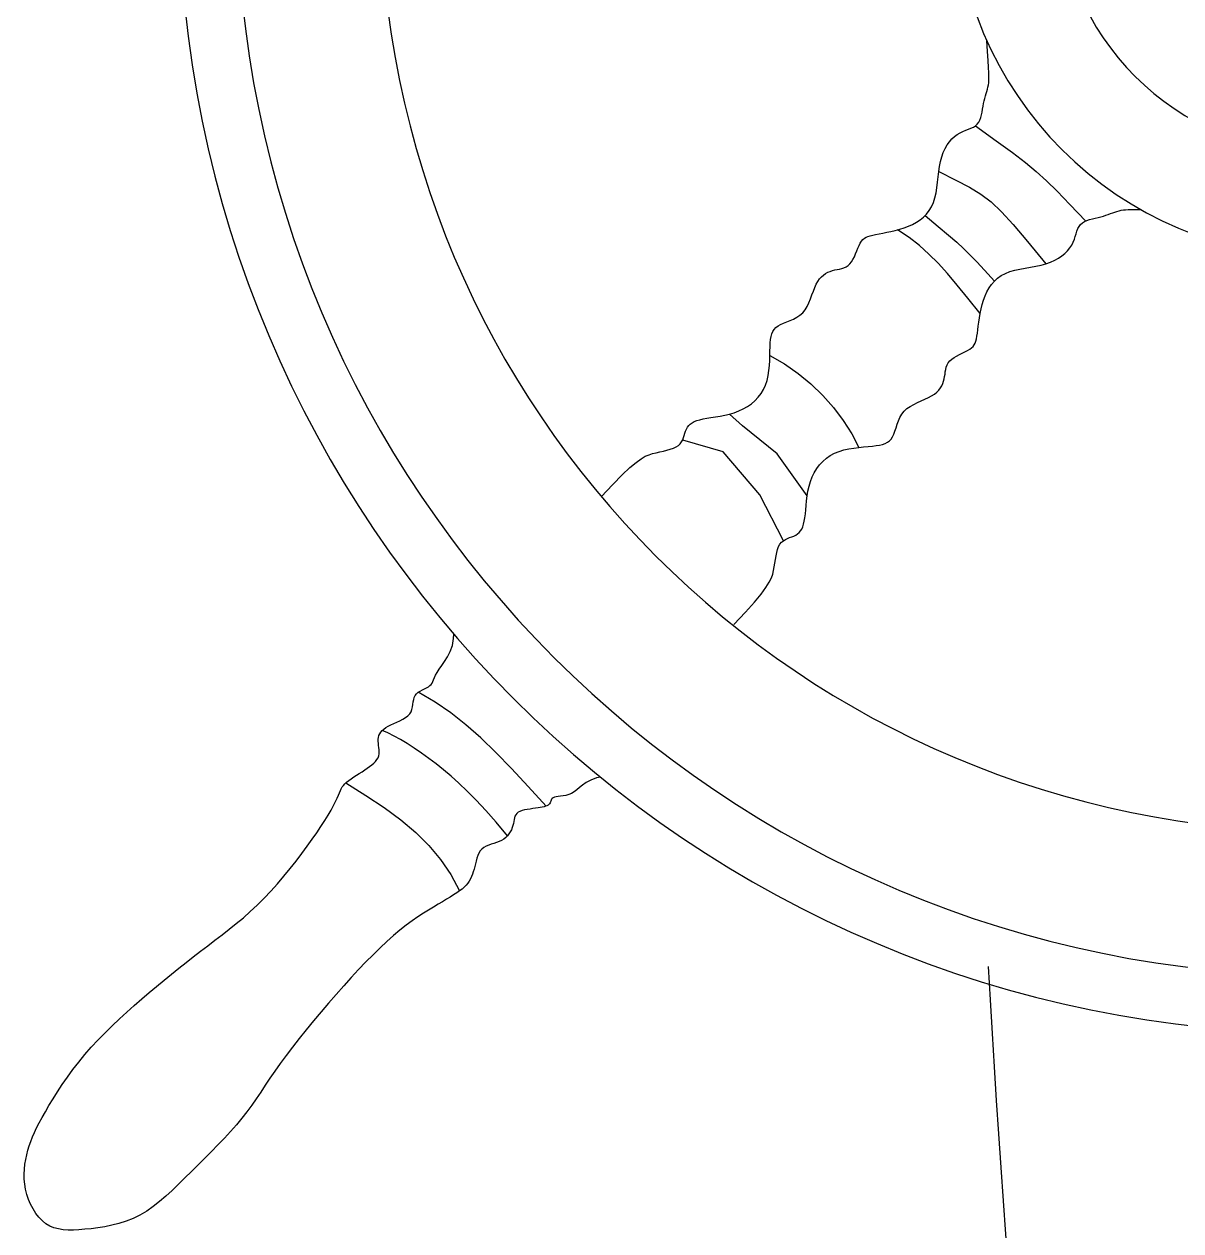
# Model space of a CAD drawing. Header units: millimetres. Extents: x -37 to 8970, y -2 to 4773.
# Drawn here: x 7579.6 to 7654.2, y 353.8 to 431.6 of the extents above; entities that cross this region are included whole.
import ezdxf

# ---------------------------------------------------------------- set-up
doc = ezdxf.new("R2010")
doc.units = ezdxf.units.MM

msp = doc.modelspace()

# ---------------------------------------------------------------- linework, layer by layer
at = {"color": 18, "true_color": 0x000000}
for p, q in [((7625.924, 405.748), (7625.083, 406.507)), ((7628.151, 403.937), (7625.924, 405.748)), ((7624.672, 404.077), (7622.079, 404.832)), ((7627.037, 401.291), (7624.672, 404.077)), ((7630.092, 401.228), (7628.151, 403.937)), ((7628.554, 398.341), (7627.037, 401.291)), ((7607.292, 392.027), (7607.299, 392.318)), ((7607.069, 391.199), (7607.208, 391.588)), ((7607.208, 391.588), (7607.292, 392.027)), ((7606.706, 390.552), (7606.896, 390.855)), ((7606.896, 390.855), (7607.069, 391.199)), ((7606.128, 389.668), (7606.224, 389.847)), ((7606.224, 389.847), (7606.353, 390.052)), ((7606.353, 390.052), (7606.519, 390.285)), ((7606.519, 390.285), (7606.706, 390.552)), ((7605.761, 388.994), (7605.838, 389.072)), ((7605.838, 389.072), (7605.898, 389.161)), ((7605.898, 389.161), (7605.948, 389.262)), ((7605.948, 389.262), (7605.998, 389.378)), ((7605.998, 389.378), (7606.055, 389.513)), ((7606.055, 389.513), (7606.128, 389.668)), ((7604.713, 388.093), (7604.753, 388.234)), ((7604.753, 388.234), (7604.813, 388.361)), ((7604.813, 388.361), (7604.901, 388.471)), ((7604.901, 388.471), (7605.011, 388.566)), ((7605.011, 388.566), (7605.137, 388.648)), ((7605.137, 388.648), (7605.272, 388.722)), ((7605.272, 388.722), (7605.409, 388.79)), ((7605.409, 388.79), (7605.541, 388.856)), ((7605.541, 388.856), (7605.66, 388.923)), ((7605.66, 388.923), (7605.761, 388.994)), ((7604.544, 387.316), (7604.602, 387.466)), ((7604.602, 387.466), (7604.64, 387.624)), ((7604.64, 387.624), (7604.665, 387.783)), ((7604.665, 387.783), (7604.687, 387.941)), ((7604.687, 387.941), (7604.713, 388.093)), ((7603.631, 386.645), (7603.826, 386.736)), ((7603.826, 386.736), (7604.013, 386.831)), ((7604.013, 386.831), (7604.186, 386.935)), ((7604.186, 386.935), (7604.337, 387.049)), ((7604.337, 387.049), (7604.458, 387.175)), ((7604.458, 387.175), (7604.544, 387.316)), ((7602.524, 385.889), (7602.594, 385.997)), ((7602.594, 385.997), (7602.684, 386.1)), ((7602.684, 386.1), (7602.793, 386.199)), ((7602.793, 386.199), (7602.924, 386.294)), ((7602.924, 386.294), (7603.075, 386.385)), ((7603.075, 386.385), (7603.248, 386.472)), ((7603.248, 386.472), (7603.436, 386.558)), ((7603.436, 386.558), (7603.631, 386.645)), ((7602.424, 385.535), (7602.44, 385.658)), ((7602.424, 385.406), (7602.424, 385.535)), ((7602.435, 385.273), (7602.424, 385.406)), ((7602.454, 385.138), (7602.435, 385.273)), ((7602.44, 385.658), (7602.473, 385.776)), ((7602.473, 385.001), (7602.454, 385.138)), ((7602.473, 385.776), (7602.524, 385.889)), ((7602.344, 384.225), (7602.415, 384.344)), ((7602.415, 384.344), (7602.463, 384.467)), ((7602.463, 384.467), (7602.489, 384.596)), ((7602.489, 384.864), (7602.473, 385.001)), ((7602.496, 384.729), (7602.489, 384.864)), ((7602.489, 384.596), (7602.496, 384.729)), ((7601.555, 383.558), (7601.72, 383.668)), ((7601.72, 383.668), (7601.875, 383.778)), ((7601.875, 383.778), (7602.016, 383.887)), ((7602.016, 383.887), (7602.142, 383.998)), ((7602.142, 383.998), (7602.252, 384.11)), ((7602.252, 384.11), (7602.344, 384.225)), ((7600.387, 382.774), (7600.525, 382.883)), ((7600.525, 382.883), (7600.679, 382.993)), ((7600.679, 382.993), (7600.846, 383.106)), ((7600.846, 383.106), (7601.022, 383.219)), ((7601.022, 383.219), (7601.202, 383.333)), ((7601.202, 383.333), (7601.381, 383.446)), ((7601.381, 383.446), (7601.555, 383.558)), ((7616.14, 382.91), (7615.844, 382.754)), ((7616.509, 383.047), (7616.14, 382.91)), ((7616.753, 383.104), (7616.509, 383.047)), ((7599.866, 381.929), (7599.932, 382.09)), ((7599.932, 382.09), (7599.99, 382.229)), ((7599.99, 382.229), (7600.046, 382.351)), ((7600.046, 382.351), (7600.107, 382.462)), ((7600.107, 382.462), (7600.179, 382.566)), ((7600.179, 382.566), (7600.271, 382.669)), ((7600.271, 382.669), (7600.387, 382.774)), ((7614.888, 382.045), (7614.709, 381.973)), ((7615.062, 382.145), (7614.888, 382.045)), ((7615.23, 382.274), (7615.062, 382.145)), ((7615.406, 382.426), (7615.23, 382.274)), ((7615.605, 382.589), (7615.406, 382.426)), ((7615.844, 382.754), (7615.605, 382.589)), ((7599.384, 380.977), (7599.546, 381.267)), ((7599.546, 381.267), (7599.679, 381.522)), ((7599.679, 381.522), (7599.784, 381.742)), ((7599.784, 381.742), (7599.866, 381.929)), ((7613.311, 381.251), (7613.225, 381.216)), ((7613.382, 381.29), (7613.311, 381.251)), ((7613.439, 381.334), (7613.382, 381.29)), ((7613.482, 381.384), (7613.439, 381.334)), ((7613.514, 381.438), (7613.482, 381.384)), ((7613.537, 381.496), (7613.514, 381.438)), ((7613.558, 381.555), (7613.537, 381.496)), ((7613.581, 381.613), (7613.558, 381.555)), ((7613.611, 381.669), (7613.581, 381.613)), ((7613.654, 381.72), (7613.611, 381.669)), ((7613.715, 381.764), (7613.654, 381.72)), ((7613.798, 381.799), (7613.715, 381.764)), ((7613.908, 381.824), (7613.798, 381.799)), ((7614.04, 381.843), (7613.908, 381.824)), ((7614.191, 381.862), (7614.04, 381.843)), ((7614.356, 381.886), (7614.191, 381.862)), ((7614.53, 381.921), (7614.356, 381.886)), ((7614.709, 381.973), (7614.53, 381.921)), ((7598.975, 380.301), (7599.193, 380.654)), ((7599.193, 380.654), (7599.384, 380.977)), ((7611.214, 380.472), (7611.189, 380.359)), ((7611.247, 380.577), (7611.214, 380.472)), ((7611.293, 380.672), (7611.247, 380.577)), ((7611.358, 380.757), (7611.293, 380.672)), ((7611.448, 380.83), (7611.358, 380.757)), ((7611.566, 380.891), (7611.448, 380.83)), ((7611.707, 380.94), (7611.566, 380.891)), ((7611.866, 380.98), (7611.707, 380.94)), ((7612.038, 381.013), (7611.866, 380.98)), ((7612.216, 381.04), (7612.038, 381.013)), ((7612.395, 381.064), (7612.216, 381.04)), ((7612.569, 381.085), (7612.395, 381.064)), ((7612.732, 381.107), (7612.569, 381.085)), ((7612.879, 381.13), (7612.732, 381.107)), ((7613.01, 381.156), (7612.879, 381.13)), ((7613.125, 381.184), (7613.01, 381.156)), ((7613.225, 381.216), (7613.125, 381.184)), ((7598.46, 379.515), (7598.731, 379.921)), ((7598.731, 379.921), (7598.975, 380.301)), ((7611.012, 379.709), (7610.942, 379.575)), ((7611.069, 379.845), (7611.012, 379.709)), ((7611.113, 379.98), (7611.069, 379.845)), ((7611.144, 380.112), (7611.113, 379.98)), ((7611.168, 380.238), (7611.144, 380.112)), ((7611.189, 380.359), (7611.168, 380.238)), ((7597.842, 378.636), (7598.164, 379.086)), ((7598.164, 379.086), (7598.46, 379.515)), ((7610.227, 378.938), (7610.062, 378.875)), ((7610.382, 379.012), (7610.227, 378.938)), ((7610.523, 379.101), (7610.382, 379.012)), ((7610.649, 379.205), (7610.523, 379.101)), ((7610.761, 379.32), (7610.649, 379.205)), ((7610.858, 379.444), (7610.761, 379.32)), ((7610.942, 379.575), (7610.858, 379.444)), ((7597.131, 377.687), (7597.498, 378.168)), ((7597.498, 378.168), (7597.842, 378.636)), ((7608.921, 378.193), (7608.848, 378.035)), ((7609.01, 378.336), (7608.921, 378.193)), ((7609.118, 378.458), (7609.01, 378.336)), ((7609.247, 378.558), (7609.118, 378.458)), ((7609.393, 378.639), (7609.247, 378.558)), ((7609.553, 378.706), (7609.393, 378.639)), ((7609.72, 378.765), (7609.553, 378.706)), ((7609.892, 378.819), (7609.72, 378.765)), ((7610.062, 378.875), (7609.892, 378.819)), ((7596.746, 377.199), (7597.131, 377.687)), ((7608.69, 377.507), (7608.648, 377.328)), ((7608.736, 377.688), (7608.69, 377.507)), ((7608.787, 377.865), (7608.736, 377.688)), ((7608.848, 378.035), (7608.787, 377.865)), ((7595.928, 376.222), (7596.344, 376.709)), ((7596.344, 376.709), (7596.746, 377.199)), ((7608.446, 376.68), (7608.378, 376.536)), ((7608.506, 376.83), (7608.446, 376.68)), ((7608.558, 376.987), (7608.506, 376.83)), ((7608.605, 377.154), (7608.558, 376.987)), ((7608.648, 377.328), (7608.605, 377.154)), ((7595.501, 375.745), (7595.928, 376.222)), ((7607.83, 375.882), (7607.669, 375.756)), ((7607.973, 376.007), (7607.83, 375.882)), ((7608.097, 376.134), (7607.973, 376.007)), ((7608.205, 376.264), (7608.097, 376.134)), ((7608.298, 376.398), (7608.205, 376.264)), ((7608.378, 376.536), (7608.298, 376.398)), ((7594.624, 374.841), (7595.066, 375.283)), ((7595.066, 375.283), (7595.501, 375.745)), ((7606.573, 375.064), (7606.294, 374.9)), ((7606.831, 375.218), (7606.573, 375.064)), ((7607.07, 375.361), (7606.831, 375.218)), ((7607.289, 375.498), (7607.07, 375.361)), ((7607.488, 375.629), (7607.289, 375.498)), ((7607.669, 375.756), (7607.488, 375.629)), ((7593.728, 374.027), (7594.178, 374.423)), ((7594.178, 374.423), (7594.624, 374.841)), ((7605.34, 374.318), (7604.986, 374.085)), ((7605.677, 374.529), (7605.34, 374.318)), ((7605.995, 374.723), (7605.677, 374.529)), ((7606.294, 374.9), (7605.995, 374.723)), ((7592.819, 373.284), (7593.275, 373.649)), ((7593.275, 373.649), (7593.728, 374.027)), ((7604.228, 373.544), (7603.827, 373.23)), ((7604.615, 373.828), (7604.228, 373.544)), ((7604.986, 374.085), (7604.615, 373.828)), ((7591.899, 372.578), (7592.361, 372.929)), ((7592.361, 372.929), (7592.819, 373.284)), ((7603.411, 372.884), (7602.983, 372.503)), ((7603.827, 373.23), (7603.411, 372.884)), ((7590.97, 371.876), (7591.436, 372.228)), ((7591.436, 372.228), (7591.899, 372.578)), ((7602.543, 372.091), (7602.092, 371.648)), ((7602.983, 372.503), (7602.543, 372.091)), ((7589.563, 370.775), (7590.034, 371.149)), ((7590.034, 371.149), (7590.503, 371.516)), ((7590.503, 371.516), (7590.97, 371.876)), ((7601.631, 371.179), (7601.163, 370.685)), ((7602.092, 371.648), (7601.631, 371.179)), ((7588.615, 370.004), (7589.09, 370.393)), ((7589.09, 370.393), (7589.563, 370.775)), ((7601.163, 370.685), (7600.687, 370.171)), ((7587.659, 369.203), (7588.138, 369.607)), ((7588.138, 369.607), (7588.615, 370.004)), ((7600.205, 369.638), (7599.718, 369.089)), ((7600.687, 370.171), (7600.205, 369.638)), ((7586.697, 368.373), (7587.179, 368.792)), ((7587.179, 368.792), (7587.659, 369.203)), ((7599.718, 369.089), (7599.229, 368.527)), ((7586.216, 367.947), (7586.697, 368.373)), ((7599.229, 368.527), (7598.74, 367.957)), ((7585.268, 367.07), (7585.739, 367.512)), ((7585.739, 367.512), (7586.216, 367.947)), ((7598.257, 367.384), (7597.786, 366.813)), ((7598.74, 367.957), (7598.257, 367.384)), ((7584.358, 366.16), (7584.807, 366.619)), ((7584.807, 366.619), (7585.268, 367.07)), ((7597.786, 366.813), (7597.33, 366.248)), ((7583.506, 365.214), (7583.923, 365.691)), ((7583.923, 365.691), (7584.358, 366.16)), ((7596.894, 365.694), (7596.484, 365.157)), ((7597.33, 366.248), (7596.894, 365.694)), ((7583.109, 364.729), (7583.506, 365.214)), ((7596.484, 365.157), (7596.105, 364.641)), ((7582.379, 363.751), (7582.733, 364.239)), ((7582.733, 364.239), (7583.109, 364.729)), ((7595.758, 364.149), (7595.439, 363.679)), ((7596.105, 364.641), (7595.758, 364.149)), ((7582.047, 363.27), (7582.379, 363.751)), ((7595.439, 363.679), (7595.138, 363.228)), ((7581.454, 362.348), (7581.739, 362.8)), ((7581.739, 362.8), (7582.047, 363.27)), ((7594.848, 362.79), (7594.561, 362.363)), ((7595.138, 363.228), (7594.848, 362.79)), ((7580.959, 361.518), (7581.194, 361.919)), ((7581.194, 361.919), (7581.454, 362.348)), ((7594.269, 361.942), (7593.963, 361.523)), ((7594.561, 362.363), (7594.269, 361.942)), ((7580.563, 360.806), (7580.749, 361.148)), ((7580.749, 361.148), (7580.959, 361.518)), ((7593.636, 361.103), (7593.282, 360.678)), ((7593.963, 361.523), (7593.636, 361.103)), ((7580.255, 360.186), (7580.399, 360.487)), ((7580.399, 360.487), (7580.563, 360.806)), ((7592.902, 360.248), (7592.503, 359.817)), ((7593.282, 360.678), (7592.902, 360.248)), ((7579.919, 359.332), (7580.017, 359.614)), ((7580.017, 359.614), (7580.128, 359.896)), ((7580.128, 359.896), (7580.255, 360.186)), ((7592.503, 359.817), (7592.089, 359.384)), ((7579.692, 358.451), (7579.757, 358.753)), ((7579.757, 358.753), (7579.833, 359.047)), ((7579.833, 359.047), (7579.919, 359.332)), ((7591.665, 358.951), (7591.235, 358.52)), ((7592.089, 359.384), (7591.665, 358.951)), ((7579.607, 357.827), (7579.641, 358.142)), ((7579.641, 358.142), (7579.692, 358.451)), ((7590.805, 358.092), (7590.38, 357.668)), ((7591.235, 358.52), (7590.805, 358.092)), ((7579.591, 357.507), (7579.607, 357.827)), ((7579.597, 357.183), (7579.591, 357.507)), ((7579.627, 356.855), (7579.597, 357.183)), ((7589.963, 357.252), (7589.552, 356.845)), ((7590.38, 357.668), (7589.963, 357.252)), ((7579.682, 356.526), (7579.627, 356.855)), ((7579.765, 356.196), (7579.682, 356.526)), ((7589.145, 356.453), (7588.739, 356.081)), ((7589.552, 356.845), (7589.145, 356.453)), ((7579.875, 355.87), (7579.765, 356.196)), ((7580.01, 355.554), (7579.875, 355.87)), ((7580.168, 355.253), (7580.01, 355.554)), ((7588.331, 355.731), (7587.917, 355.408)), ((7588.739, 356.081), (7588.331, 355.731)), ((7580.348, 354.972), (7580.168, 355.253)), ((7580.548, 354.717), (7580.348, 354.972)), ((7587.063, 354.863), (7586.618, 354.647)), ((7587.496, 355.118), (7587.063, 354.863)), ((7587.917, 355.408), (7587.496, 355.118)), ((7580.766, 354.493), (7580.548, 354.717)), ((7581.001, 354.304), (7580.766, 354.493)), ((7581.251, 354.156), (7581.001, 354.304)), ((7581.517, 354.045), (7581.251, 354.156)), ((7581.8, 353.967), (7581.517, 354.045)), ((7584.352, 354.039), (7583.923, 353.984)), ((7584.795, 354.111), (7584.352, 354.039)), ((7585.248, 354.204), (7584.795, 354.111)), ((7585.706, 354.321), (7585.248, 354.204)), ((7586.164, 354.468), (7585.706, 354.321)), ((7586.618, 354.647), (7586.164, 354.468)), ((7582.102, 353.919), (7581.8, 353.967)), ((7582.423, 353.897), (7582.102, 353.919)), ((7582.765, 353.896), (7582.423, 353.897)), ((7583.128, 353.913), (7582.765, 353.896)), ((7583.514, 353.943), (7583.128, 353.913)), ((7583.923, 353.984), (7583.514, 353.943))]:
    msp.add_line(p, q, dxfattribs=at)
for points in [[(7616.81, 401.164), (7617.554, 401.96), (7618.163, 402.581), (7618.656, 403.049), (7619.055, 403.39), (7619.38, 403.627), (7619.652, 403.784), (7619.892, 403.885), (7620.12, 403.955), (7620.352, 404.014), (7620.588, 404.067), (7620.822, 404.12), (7621.05, 404.174), (7621.265, 404.234), (7621.464, 404.302), (7621.64, 404.381), (7621.788, 404.474), (7621.906, 404.584), (7621.996, 404.709), (7622.066, 404.843), (7622.12, 404.984), (7622.165, 405.127), (7622.207, 405.27), (7622.251, 405.408), (7622.303, 405.537), (7622.369, 405.654), (7622.45, 405.76), (7622.55, 405.855), (7622.669, 405.94), (7622.809, 406.015), (7622.973, 406.082), (7623.161, 406.141), (7623.377, 406.193), (7623.62, 406.239), (7623.887, 406.283), (7624.171, 406.327), (7624.469, 406.377), (7624.775, 406.435), (7625.083, 406.507), (7625.388, 406.594), (7625.685, 406.702), (7625.97, 406.833), (7626.239, 406.988), (7626.49, 407.165), (7626.721, 407.365), (7626.93, 407.586), (7627.115, 407.829), (7627.272, 408.093), (7627.401, 408.376), (7627.5, 408.679), (7627.572, 408.994), (7627.621, 409.318), (7627.654, 409.643), (7627.673, 409.964), (7627.684, 410.275), (7627.69, 410.57), (7627.698, 410.842), (7627.71, 411.089), (7627.731, 411.309), (7627.763, 411.505), (7627.811, 411.679), (7627.876, 411.832), (7627.962, 411.967), (7628.073, 412.085), (7628.211, 412.188), (7628.379, 412.279), (7628.57, 412.363), (7628.777, 412.446), (7628.993, 412.533), (7629.212, 412.63), (7629.424, 412.743), (7629.624, 412.877), (7629.805, 413.039), (7629.96, 413.232), (7630.092, 413.45), (7630.207, 413.686), (7630.308, 413.933), (7630.401, 414.182), (7630.491, 414.426), (7630.581, 414.658), (7630.676, 414.87), (7630.781, 415.056), (7630.895, 415.216), (7631.017, 415.353), (7631.146, 415.469), (7631.282, 415.564), (7631.423, 415.643), (7631.568, 415.706), (7631.717, 415.755), (7631.868, 415.793), (7632.02, 415.825), (7632.17, 415.857), (7632.318, 415.892), (7632.461, 415.938), (7632.597, 415.998), (7632.724, 416.079), (7632.842, 416.184), (7632.948, 416.319), (7633.044, 416.477), (7633.132, 416.652), (7633.213, 416.836), (7633.29, 417.023), (7633.365, 417.204), (7633.44, 417.373), (7633.515, 417.523), (7633.595, 417.649), (7633.681, 417.752), (7633.777, 417.835), (7633.885, 417.903), (7634.009, 417.958), (7634.152, 418.005), (7634.317, 418.046), (7634.507, 418.086), (7634.724, 418.127), (7634.964, 418.172), (7635.222, 418.223), (7635.494, 418.28), (7635.775, 418.347), (7636.059, 418.424), (7636.342, 418.513), (7636.619, 418.617), (7636.885, 418.736), (7637.137, 418.873), (7637.374, 419.029), (7637.593, 419.205), (7637.791, 419.403), (7637.966, 419.624), (7638.116, 419.87), (7638.238, 420.143), (7638.331, 420.442), (7638.401, 420.763), (7638.453, 421.1), (7638.495, 421.445), (7638.532, 421.794), (7638.571, 422.14), (7638.619, 422.476), (7638.682, 422.796), (7638.765, 423.096), (7638.867, 423.373), (7638.986, 423.627), (7639.121, 423.858), (7639.269, 424.065), (7639.428, 424.247), (7639.597, 424.404), (7639.772, 424.535), (7639.953, 424.641), (7640.135, 424.728), (7640.314, 424.801), (7640.489, 424.867), (7640.654, 424.932), (7640.807, 425.003), (7640.943, 425.086), (7641.059, 425.188), (7641.154, 425.314), (7641.229, 425.459), (7641.288, 425.622), (7641.334, 425.796), (7641.371, 425.978), (7641.404, 426.164), (7641.434, 426.348), (7641.467, 426.527), (7641.504, 426.698), (7641.546, 426.86), (7641.589, 427.015), (7641.633, 427.164), (7641.675, 427.309), (7641.715, 427.45), (7641.749, 427.589), (7641.777, 427.727), (7641.797, 427.868), (7641.808, 428.031), (7641.81, 428.234), (7641.803, 428.5), (7641.786, 428.848), (7641.76, 429.299), (7641.722, 429.874), (7641.675, 430.592)], [(7640.943, 425.086), (7642.284, 424.123), (7643.33, 423.359), (7644.163, 422.723), (7644.867, 422.144), (7645.525, 421.549), (7646.221, 420.866), (7647.038, 420.023), (7648.06, 418.949)], [(7638.571, 422.14), (7639.686, 421.595), (7640.567, 421.132), (7641.296, 420.683), (7641.953, 420.177), (7642.62, 419.545), (7643.378, 418.717), (7644.308, 417.623), (7645.49, 416.194)], [(7625.363, 392.93), (7626.108, 393.726), (7626.686, 394.374), (7627.121, 394.897), (7627.434, 395.318), (7627.649, 395.658), (7627.788, 395.94), (7627.873, 396.186), (7627.927, 396.418), (7627.97, 396.654), (7628.008, 396.893), (7628.045, 397.13), (7628.084, 397.361), (7628.129, 397.58), (7628.183, 397.782), (7628.25, 397.963), (7628.334, 398.118), (7628.436, 398.242), (7628.554, 398.341), (7628.683, 398.419), (7628.82, 398.483), (7628.961, 398.537), (7629.1, 398.588), (7629.234, 398.641), (7629.36, 398.702), (7629.473, 398.775), (7629.573, 398.864), (7629.661, 398.969), (7629.738, 399.094), (7629.804, 399.239), (7629.86, 399.406), (7629.906, 399.599), (7629.943, 399.817), (7629.973, 400.063), (7629.999, 400.332), (7630.024, 400.619), (7630.054, 400.919), (7630.092, 401.228), (7630.142, 401.54), (7630.209, 401.85), (7630.297, 402.154), (7630.409, 402.447), (7630.545, 402.725), (7630.706, 402.988), (7630.89, 403.232), (7631.097, 403.455), (7631.327, 403.656), (7631.579, 403.83), (7631.854, 403.978), (7632.149, 404.096), (7632.459, 404.189), (7632.778, 404.26), (7633.101, 404.314), (7633.42, 404.355), (7633.729, 404.386), (7634.023, 404.413), (7634.294, 404.438), (7634.539, 404.467), (7634.758, 404.502), (7634.951, 404.548), (7635.121, 404.606), (7635.27, 404.682), (7635.399, 404.777), (7635.509, 404.895), (7635.603, 405.04), (7635.683, 405.213), (7635.754, 405.409), (7635.823, 405.622), (7635.895, 405.843), (7635.977, 406.068), (7636.076, 406.287), (7636.197, 406.496), (7636.346, 406.687), (7636.528, 406.854), (7636.737, 407.001), (7636.965, 407.131), (7637.204, 407.249), (7637.446, 407.358), (7637.684, 407.463), (7637.91, 407.569), (7638.115, 407.678), (7638.293, 407.795), (7638.446, 407.919), (7638.574, 408.05), (7638.681, 408.187), (7638.767, 408.329), (7638.836, 408.475), (7638.889, 408.624), (7638.928, 408.776), (7638.957, 408.929), (7638.979, 409.083), (7639, 409.235), (7639.026, 409.384), (7639.061, 409.53), (7639.112, 409.67), (7639.184, 409.802), (7639.282, 409.927), (7639.409, 410.041), (7639.561, 410.148), (7639.729, 410.247), (7639.908, 410.34), (7640.088, 410.43), (7640.264, 410.517), (7640.428, 410.602), (7640.573, 410.688), (7640.693, 410.776), (7640.79, 410.868), (7640.867, 410.969), (7640.927, 411.082), (7640.974, 411.209), (7641.011, 411.355), (7641.041, 411.522), (7641.068, 411.715), (7641.095, 411.934), (7641.124, 412.176), (7641.157, 412.438), (7641.197, 412.713), (7641.244, 412.997), (7641.302, 413.286), (7641.373, 413.574), (7641.457, 413.857), (7641.559, 414.13), (7641.679, 414.392), (7641.818, 414.638), (7641.979, 414.868), (7642.164, 415.079), (7642.373, 415.269), (7642.609, 415.434), (7642.872, 415.574), (7643.165, 415.687), (7643.48, 415.778), (7643.813, 415.853), (7644.155, 415.917), (7644.5, 415.978), (7644.842, 416.04), (7645.174, 416.11), (7645.49, 416.194), (7645.783, 416.296), (7646.053, 416.417), (7646.299, 416.553), (7646.52, 416.703), (7646.717, 416.864), (7646.888, 417.035), (7647.033, 417.214), (7647.153, 417.398), (7647.247, 417.585), (7647.321, 417.772), (7647.381, 417.956), (7647.436, 418.135), (7647.49, 418.304), (7647.551, 418.461), (7647.625, 418.603), (7647.719, 418.726), (7647.837, 418.828), (7647.978, 418.913), (7648.136, 418.982), (7648.307, 419.04), (7648.486, 419.089), (7648.669, 419.134), (7648.851, 419.177), (7649.027, 419.221), (7649.195, 419.27), (7649.354, 419.322), (7649.506, 419.376), (7649.652, 419.429), (7649.793, 419.481), (7649.931, 419.53), (7650.068, 419.574), (7650.204, 419.611), (7650.34, 419.64), (7650.481, 419.662), (7650.629, 419.678), (7650.787, 419.688), (7650.959, 419.695), (7651.147, 419.698), (7651.354, 419.699), (7651.585, 419.699)], [(7637.692, 419.304), (7638.543, 418.596), (7639.205, 418.038), (7639.732, 417.581), (7640.175, 417.176), (7640.588, 416.773), (7641.022, 416.322), (7641.529, 415.774), (7642.164, 415.079)], [(7641.244, 412.997), (7640.459, 413.972), (7639.765, 414.822), (7639.132, 415.567), (7638.534, 416.227), (7637.941, 416.819), (7637.326, 417.363), (7636.661, 417.879), (7635.917, 418.385)], [(7627.684, 410.275), (7628.619, 409.738), (7629.504, 409.125), (7630.333, 408.445), (7631.099, 407.707), (7631.797, 406.92), (7632.421, 406.093), (7632.964, 405.235), (7633.42, 404.355)], [(7613.268, 381.233), (7612.099, 382.498), (7611.023, 383.645), (7610.012, 384.683), (7609.04, 385.623), (7608.081, 386.472), (7607.108, 387.239), (7606.093, 387.934), (7605.011, 388.566)], [(7610.761, 379.32), (7610.029, 380.192), (7609.359, 380.954), (7608.742, 381.618), (7608.171, 382.198), (7607.636, 382.707), (7607.128, 383.16), (7606.639, 383.569), (7606.16, 383.948), (7605.685, 384.307), (7605.215, 384.647), (7604.752, 384.964), (7604.302, 385.255), (7603.866, 385.518), (7603.449, 385.748), (7603.054, 385.943), (7602.684, 386.1)], [(7600.329, 382.721), (7601.627, 381.92), (7602.809, 381.132), (7603.88, 380.34), (7604.842, 379.528), (7605.699, 378.679), (7606.454, 377.779), (7607.109, 376.81), (7607.669, 375.756)]]:
    msp.add_lwpolyline(points, dxfattribs=at)
for centre, major_axis, start_param, end_param in [((7663.221, 440.24), (-52.076, 52.076), 3.926991, 10.210176), ((7663.221, 440.24), (49.444, 49.444), 5.497787, 11.780972), ((7663.221, 440.24), (-42.889, 42.889), 3.926991, 10.210176), ((7663.221, 440.24), (16.693, 16.693), 5.497787, 11.780972), ((7663.221, 440.24), (-11.975, 11.975), 3.926991, 10.210176), ((8611.884, 424.895), (-687.037, 687.037), 0.841002, 0.98352)]:
    msp.add_ellipse(centre, major_axis=major_axis, ratio=1, start_param=start_param, end_param=end_param, dxfattribs=at)

doc.saveas('drawing.dxf')
